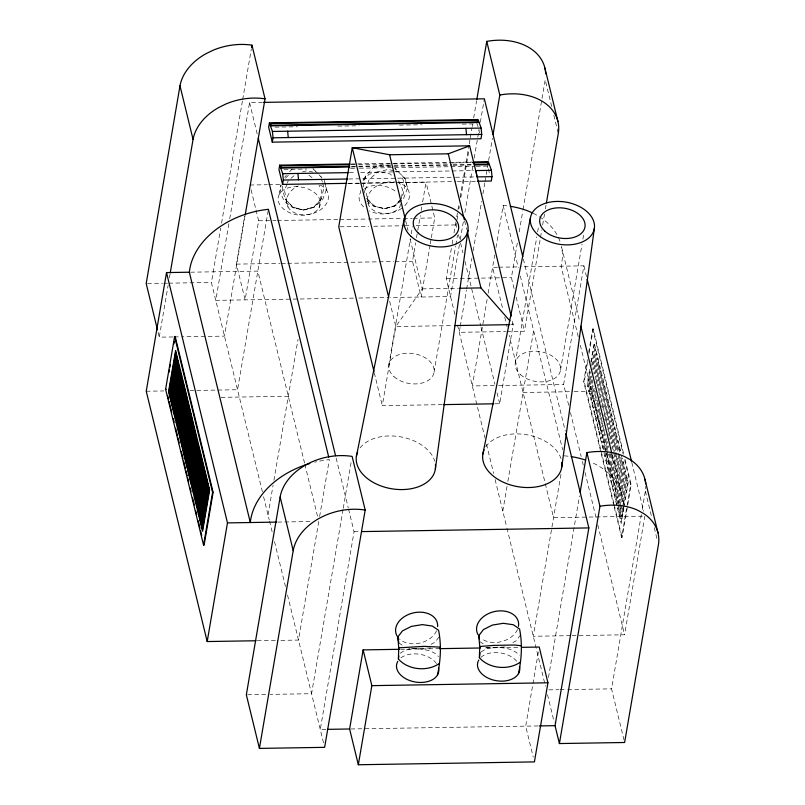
<?xml version="1.0" encoding="UTF-8"?>
<svg xmlns="http://www.w3.org/2000/svg" width="805" height="805" viewBox="0 0 805 805"><rect width="100%" height="100%" fill="white"/><g stroke="black" fill="none" stroke-linecap="round" stroke-linejoin="round"><path stroke-width="0.6" stroke-dasharray="4.03 3.02" d="M401.464 197.97L402.701 189.819L398.535 180.592M173.055 336.943L159.259 337.174L168.134 285.262M169.402 277.846L170.036 274.143M262.4 491.825L211.413 282.475L220.711 228.097M221.556 223.156L242.466 100.796M242.677 99.558L251.341 48.894M228.872 223.73L215.77 300.356L353.767 298.122M229.717 218.789L249.57 102.607L262.128 102.406M256.02 210.055L258.636 220.781L245.112 299.883L236.408 264.121L244.65 215.921M244.972 216.233L224.474 336.118L181.839 336.802M268.176 210.548L237.545 389.751L195.011 390.445M279.416 194.116L281.005 184.818L279.989 191.801L284.165 201.029L292.809 207.69L303.616 210.014L314.282 207.207L322.574 199.892L326.256 190.02L324.586 181.457M319.042 207.841A21.332 14.047 9.7 0 0 295.747 186.68A21.332 14.047 9.7 0 0 282.897 208.425A21.332 14.047 9.7 0 0 319.042 207.841L321.728 191.127L318.941 184.979M268.015 514.908L273.086 485.254M273.931 480.303L298.021 339.408M360.791 190.483L360.399 192.808A21.332 14.047 9.7 0 0 365.52 208.455M318.78 521.419L298.494 640.066L277.232 640.408M319.625 516.478L329.346 459.625A79.524 57.547 -13.7 0 0 314.634 462.201M343.041 509.555L311.565 693.709L270.178 694.373M343.252 508.317L351.282 461.356M400.447 204.068L400.025 206.533A21.332 14.047 9.7 0 1 369.495 210.86M348.555 509.072L354.069 531.723L320.269 729.461L326.387 729.37M388.845 364.947L410.389 238.884M411.234 233.943L412.502 226.527M442.227 404.643L382.284 405.619L395.808 326.518L389.288 299.762M430.071 245.123L421.196 297.035L412.492 261.273L415.662 242.738M416.507 237.787L417.564 231.609M417.775 230.371L420.311 215.549M421.156 210.598L421.79 206.895M422.635 201.944L426.016 182.172L396.04 182.665M430.283 243.885L431.128 238.944M431.339 237.706L434.72 217.934L426.016 182.172M454.906 314.433L446.191 278.681L451.897 245.304M452.108 244.076L452.953 239.125M454.01 232.947L455.912 221.828M456.757 216.887L457.814 210.699M458.025 209.471L458.87 204.52M460.138 197.104L469.013 145.202M469.224 143.964L470.07 139.024M470.281 137.786L471.972 127.894M472.183 126.657L472.595 124.191M473.652 118.013L476.61 100.706M456.727 227.352L456.133 224.917L456.767 221.214M456.978 219.976L458.035 213.798M458.88 208.857L459.303 206.382M460.782 197.728L468.812 150.766M434.076 372.192L455.63 246.129M455.841 244.901L457.532 235.01M459.424 244.65L450.548 296.552L389.982 297.538M460.269 239.709L463.65 219.926M464.918 212.52L472.938 165.548M474.205 158.132L479.066 129.706M480.333 122.3L484.348 98.814M460.098 327.373L459.252 332.314L505.661 331.569M460.309 326.136L466.437 290.293M466.648 289.055L471.931 258.163M473.199 250.747L481.652 201.31M482.92 193.894L484.821 182.775M485.033 181.538L487.78 165.468M488.625 160.527L492.419 138.279M487.106 299.44L472.314 385.957L497.329 385.555M488.162 293.262L494.713 254.954M495.981 247.538L503.165 205.517A79.524 57.547 -13.7 0 1 507.895 205.989M514.083 288.593L511.406 277.624L517.323 243.019M519.225 231.89L522.817 210.88M523.029 209.652L545.206 79.876L551.737 106.693M494.683 403.798L499.674 403.718L513.198 324.616L512.01 319.756M515.27 362.894L536.814 236.841M537.66 231.89L538.716 225.712M506.919 331.549L524.468 331.257L540.316 238.572M540.527 237.334L541.795 229.918M542.64 224.977L544.542 213.848M545.388 208.908L546.021 205.195M502.793 511.115L507.019 486.391M507.864 481.45L533.645 330.674M560.501 370.149L582.045 244.086M582.89 239.145L583.947 232.967M568.672 405.237L563.621 384.478L583.897 265.831L519.99 266.868M560.954 474.366L533.272 636.272L570.795 635.658M613.913 505.892L583.675 381.731L587.449 359.624M588.707 352.258L592.701 328.933L593.245 328.923L623.774 454.312M613.863 503.457L584.219 381.721L587.57 362.069M589.039 353.476L593.245 328.923M538.374 651.99L525.695 726.14L533.242 757.133M589.652 369.394L587.177 383.884L603.74 451.917M590.89 362.149L594.191 342.819L621.118 453.376M589.683 371.87L587.559 384.257L588.103 386.501L590.649 371.628M591.373 361.958L594.342 344.61L594.885 346.854L591.705 365.44M590.739 376.237L588.626 388.624L589.169 390.868L591.705 375.995M592.651 365.088L595.398 348.978L595.942 351.211L592.772 369.797M592.017 379.366L589.683 392.991L590.236 395.225L592.772 380.363M593.708 369.455L596.465 353.345L597.008 355.579L593.828 374.164M592.862 384.961L590.749 397.358L591.293 399.592L593.627 385.967M594.774 373.812L597.531 357.712L598.075 359.946L595.106 377.293M594.14 388.091L591.816 401.725L592.359 403.959L594.684 390.324M595.63 379.417L598.588 362.069L599.131 364.313L595.962 382.898M595.418 391.22L592.872 406.082L593.416 408.326L595.75 394.692M596.686 383.784L599.655 366.436L600.198 368.68L597.23 386.018M596.264 396.825L593.939 410.449L594.482 412.683L596.606 400.296M597.753 388.151L600.711 370.803L601.265 373.037L598.296 390.385M548.447 677.548L579.509 495.87M597.541 399.944L595.006 414.817L595.549 417.05L597.874 403.426M598.809 392.518L601.778 375.17L602.321 377.404L599.363 394.752M598.819 403.074L596.062 419.184L596.606 421.418L598.729 409.031M599.665 398.113L602.844 379.537L603.388 381.771L600.631 397.881M599.665 408.678L597.129 423.541L597.672 425.785L599.997 412.15M600.731 402.48L603.901 383.894L604.444 386.138L601.697 402.238M600.731 413.046L598.185 427.908L598.739 430.152L600.852 417.755M601.788 406.847L604.968 388.262L605.511 390.495L602.543 407.843M601.798 417.403L599.252 432.275L599.795 434.509L602.13 420.884M603.066 409.976L606.034 392.629L606.578 394.863L603.82 410.973M602.643 423.007L600.319 436.642L600.862 438.876L603.187 425.251M603.921 415.581L607.091 396.996L607.634 399.23L604.676 416.577M603.71 427.375L601.375 441.009L601.929 443.243L604.253 429.608M604.978 419.938L608.157 401.353L608.701 403.597L605.732 420.945M604.776 431.742L602.442 445.366L602.985 447.61L605.32 433.976M606.256 423.068L609.224 405.72L609.767 407.954L606.799 425.302M603.509 449.733L605.833 436.109M607.312 427.435L610.281 410.087L610.824 412.321L607.866 429.669M604.475 449.492L606.588 437.105M606.688 441.714L604.565 454.101L605.108 456.334L607.654 441.472M608.379 431.802L611.347 414.454L611.891 416.688L608.711 435.274M607.745 446.071L605.632 458.468L606.175 460.702L608.721 445.829M609.445 436.159L612.404 418.811L612.957 421.055L609.777 439.641M608.178 454.151L606.698 462.825L607.242 465.069L609.144 453.919M610.713 439.289L613.47 423.178L614.014 425.422L610.834 444.008M610.089 453.567L607.755 467.192L608.298 469.426L611.055 453.326M611.78 443.656L614.537 427.546L615.08 429.779L611.901 448.365M611.78 454.211L608.822 471.559L609.365 473.793L612.545 455.207M612.635 449.26L615.594 431.913L616.137 434.147L613.39 450.257M616.57 452.792L611.488 482.527L610.945 480.283L617.727 440.637L618.27 442.881L616.781 451.555M616.882 456.153L612.011 484.65L612.555 486.894L618.27 453.436M617.727 451.203L618.783 445.004L619.327 447.238L618.482 452.199M619.971 454.08L613.611 491.251L613.068 489.017L619.85 449.371L620.393 451.605M620.273 457.451L614.135 493.385L614.678 495.618L621.46 455.972M617.747 504L624.096 466.83L624.65 469.063L618.713 503.759M618.502 504.997L617.868 508.71L617.324 506.476M622.114 505.057L619.991 517.444L619.448 515.21L626.23 475.564L626.773 477.798L622.325 503.819M623.885 507.895L621.198 523.602L604.042 453.135M624.086 506.687L628.222 482.537L622.305 458.236M624.962 459.172L631.19 484.741L622.164 537.539L621.621 537.549L630.647 484.751L624.418 459.182M624.026 740.057L611.559 688.849L641.344 514.586M642.189 509.646L645.358 491.11A54.971 39.777 -13.7 0 0 645.761 486.29M572.053 635.638L624.579 634.793L644.855 516.146M282.676 186.086L282.173 188.3L285.252 199.278L293.412 207.549L303.616 210.014L313.678 207.358L320.31 200.445L321.406 198.694L323.912 187.625L322.684 183.228M363.156 186.981L365.671 175.913L373.097 167.722L383.452 164.592L392.8 167.068M286.972 184.114L284.517 190.694L288.049 207.157M287.375 183.017L288.2 180.823M403.557 198.583L407.239 188.712L405.328 178.931L401.816 175.329L404.895 186.307L402.379 197.386L401.293 199.137M365.671 175.913L362.381 181.175L369.012 174.272L379.075 171.616L389.882 173.93L393.726 176.889M410.077 238.884L422.243 288.864L395.808 326.518L453.255 325.592M438.916 637.117L434.952 642.299L429.347 645.117M520.553 634.944L515.935 640.981L510.33 643.809M284.688 177.221L286.339 175.399M289.639 171.757L292.114 169.03M321.406 198.694L313.97 206.885L303.616 210.014L293.101 207.227L285.252 199.278M400.729 199.207L394.953 205.577L384.599 208.696L373.792 206.382L365.148 199.721M285.544 178.167L288.029 175.581L290.263 174.987M399.632 200.868L394.661 206.05L384.599 208.696L374.395 206.231L366.235 197.97L374.395 206.231M290.957 178.388L296.482 173.508M401.715 200.204L395.265 205.899L384.599 208.696L374.084 205.919M400.115 653.268L405.197 650.098L418.701 647.985M481.098 651.959L486.18 648.79L496.051 647.27L507.09 646.948M302.408 171.948L307.158 170.71L312.823 172.079M430.756 647.995L408.92 648.599M274.948 127.15L297.578 126.788M337.808 126.133L359.181 125.791M399.411 125.137L422.041 124.775M462.271 124.121L477.355 123.879L479.589 133.046M351.352 163.979L356.384 163.898M357.641 163.878L472.042 162.026M351.111 164.602L357.37 164.502M358.617 164.482L392.387 163.928M393.645 163.908L451.182 162.982M452.43 162.962L472.444 162.64M351.715 166.323L451.786 164.703M453.034 164.683L473.048 164.361M351.141 166.957L357.42 166.846M358.678 166.826L392.629 166.283M393.887 166.263L451.716 165.327M452.974 165.307L473.088 164.975M283.984 169.412L306.614 169.04M350.608 168.336L358.155 168.215M359.412 168.195L393.353 167.641M394.611 167.621L475.071 166.323M476.329 166.303L487.639 166.112L489.873 175.289M349.39 172.612L355.669 172.512M360.69 172.431L394.581 171.888M395.839 171.868L473.672 170.61M348.756 178.982L396.463 178.207M397.71 178.187L454.201 177.271M455.459 177.251L475.544 176.929M347.951 183.339L396.986 182.544M398.244 182.524L456.073 181.588M457.331 181.568L477.446 181.236M249.932 185.019L267.411 184.737M268.659 184.717L281.146 184.516M348.585 183.429L359.825 183.248M361.073 183.228L394.792 182.685M258.636 220.781L276.125 220.5M277.373 220.479L338.563 219.493M339.811 219.473L402.248 218.457M403.496 218.437L412.241 218.296M413.488 218.276L434.72 217.934M339.992 226.799L368.72 226.336M373.711 226.255L403.687 225.772M404.935 225.752L411.174 225.652M416.175 225.571L456.133 224.917M236.408 264.121L280.12 263.416M281.368 263.396L286.359 263.316M287.606 263.295L393.756 261.575M395.014 261.555L412.492 261.273M190.594 272.191L257.821 271.104L304.572 463.096M497.581 267.23L492.6 267.31L502.954 309.834M498.828 267.21L518.742 266.888M147.456 283.511L162.499 283.269M163.757 283.249L167.52 283.189M168.778 283.169L211.413 282.475M446.191 278.681L511.406 277.624M422.243 288.864L458.458 288.281M358.758 298.041L388.735 297.558M510.702 324.656L513.198 324.616L511.537 322.735M174.313 336.923L180.582 336.822M583.675 381.731L584.219 381.721M146.238 391.23L163.747 390.948M190.01 390.526L193.764 390.465M498.587 385.535L563.621 384.478M221.073 397.348L288.301 396.261M523.079 392.468L572.878 391.663M574.126 391.643L591.554 391.361M630.647 484.751L631.19 484.741M277.695 522.083L311.314 521.539M642.46 516.186L553.558 517.625L509.173 335.353M354.069 531.723L360.348 531.622M257.228 640.74L275.984 640.428M400.598 649.283L439.319 648.659M485.526 647.914L520.483 647.351M247.598 694.745L268.92 694.393M548.849 689.865L558.881 689.704M560.139 689.684L566.408 689.583M567.656 689.563L611.559 688.849M350.869 728.968L537.931 725.939M486.22 647.29C497.44 647.462 511.266 646.294 519.487 655.34M411.335 648.045C420.613 649.565 431.943 648.709 438.504 656.649M393.806 170.761L388.141 169.392L377.465 172.2L369.183 179.515L365.5 189.386L369.032 205.849M394.933 171.042L398.334 171.857L394.842 168.275L405.328 178.931L407.883 189.447M479.79 641.565L483.392 644.01M398.807 642.883L403.315 645.922M308.899 175.238L312.743 178.207M318.217 173.991L312.984 168.688L317.351 173.166M319.092 174.876L322.594 178.469L320.833 176.637M363.769 189.185L365.621 195.766M321.447 178.841L322.372 182.131M553.82 115.236L557.976 132.302M645.358 491.11L651.587 516.709M654.264 527.678L656.93 538.656M583.897 265.831L586.573 276.819M631.774 462.422L643.668 511.266M592.701 328.933L623.231 454.312M561.528 246.813L579.67 321.296M612.082 454.392L621.893 494.683M578.242 336.681L561.075 266.203A79.524 57.547 -13.7 0 0 561.498 246.712M580.314 345.184L606.346 452.118M606.648 453.326L622.034 516.518A79.524 57.547 -13.7 0 0 590.759 462.05M614.155 504.675L622.164 537.539M614.205 507.11L621.621 537.549M570.463 412.563L581.16 456.516M582.357 461.406L583.243 465.069M585.034 472.394L596.334 518.792M597.813 524.9L624.579 634.793M523.371 259.059L565.281 431.138M503.165 205.517L518.249 267.481M520.322 275.994L562.645 449.754M516.156 297.125L524.468 331.257M504.735 317.13L507.1 326.85M464.616 220.862L466.689 229.395M458.498 234.647L460.279 241.943M460.581 243.16L462.945 252.891M465.018 261.404L480.716 325.874M481.018 327.092L494.934 384.257M497.007 392.77L499.674 403.718M457.512 325.16L485.043 438.202M486.522 444.28L493.626 473.441M495.105 479.518L506.647 526.913M506.939 528.12L545.448 686.252M547.501 694.675L554.172 722.095M405.619 220.59L407.994 230.351M374.285 372.775L382.284 405.619M324.345 180.24L326.9 190.755M249.57 102.607L257.409 134.797M336.148 458.125L348.263 507.885M251.09 189.789L255.738 208.867M304.874 464.314L317.895 517.776M263.577 496.685L269.202 519.768M269.504 520.986L272.754 534.349M274.525 541.644L285.483 586.604M287.546 595.106L323.751 743.77M158.072 332.294L159.259 337.174M564.124 455.831A79.524 57.547 -13.7 0 1 570.031 456.455M533.152 213.265A79.524 57.547 -13.7 0 1 537.408 215.529M539.431 216.746A79.524 57.547 -13.7 0 1 557.915 236.479M558.449 237.566A79.524 57.547 -13.7 0 1 560.24 242.064M485.767 446.845A39.998 26.344 9.7 0 1 526.963 434.791A39.998 26.344 9.7 0 1 561.417 460.078M360.056 447.902A39.998 26.344 9.7 0 1 400.669 436.853A39.998 26.344 9.7 0 1 434.72 461.134M364.504 188.682A21.332 14.047 9.7 0 1 396.543 192.224M395.889 182.172A21.332 15.436 -13.7 0 1 402.742 207.539M401.796 208.254A21.332 15.436 -13.7 0 1 367.805 202.961A21.332 15.436 -13.7 0 1 394.712 182.011M320.259 185.09A21.332 15.436 -13.7 0 1 322.02 208.636A21.332 15.436 -13.7 0 1 290.192 209.823A21.332 15.436 -13.7 0 1 298.303 185.915M400.91 657.896A21.332 14.047 9.7 0 1 436.552 663.612M436.562 630.728A21.332 15.436 -13.7 0 1 419.697 643.125A21.332 15.436 -13.7 0 1 399.461 638.989M480.947 657.373A21.332 14.047 9.7 0 1 517.535 662.294M517.545 629.419A21.332 15.436 -13.7 0 1 501.475 641.625A21.332 15.436 -13.7 0 1 481.42 638.516M616.66 436.28L609.878 475.926L610.432 478.16L617.204 438.514L616.66 436.28M621.973 458.095L615.201 497.752L615.745 499.986L622.517 460.339L621.973 458.095M623.04 462.462L616.258 502.109L616.801 504.353L623.583 464.706L623.04 462.462M625.163 471.197L618.391 510.843L618.934 513.077L625.706 473.431L625.163 471.197M627.286 479.921L620.514 519.567L621.058 521.811L627.83 482.165L627.286 479.921M520.342 374.516A22.902 15.084 9.7 0 0 559.163 373.892A22.902 15.084 9.7 0 0 534.148 351.161A22.902 15.084 9.7 0 0 520.342 374.516M393.927 376.569A22.902 15.084 9.7 0 0 432.738 375.935A22.902 15.084 9.7 0 0 407.722 353.204A22.902 15.084 9.7 0 0 393.927 376.569"/><path stroke-width="1.21" d="M439.45 663.39C427.606 671.934 408.024 670.122 398.405 658.983L398.727 647.814L397.831 636.936L402.45 630.889L411.415 626.381L422.343 624.61L432.285 626.048L438.594 630.305C441.512 645.097 440.697 660.352 437.457 675.013M520.433 662.072C508.589 670.615 489.007 668.814 479.388 657.675L479.71 646.496L478.814 635.618L483.433 629.58L492.398 625.072L503.326 623.301L513.268 624.73L519.577 628.997C522.495 643.789 521.68 659.043 518.44 673.705M398.405 658.983L398.817 655.934M435.354 469.094L467.957 230.331M479.388 657.675L480.082 652.593M561.769 467.041L594.372 228.288M245.183 214.995L265.036 98.824L251.975 45.181A54.971 39.777 -13.7 0 0 212.731 50.393L205.577 53.915A54.971 39.777 -13.7 0 0 179.998 85.783L146.198 283.531L157.478 329.859M328.752 457.2L268.387 209.31A79.524 57.547 -13.7 0 0 189.346 272.211L166.514 272.583L146.238 391.23L207.197 641.545L255.97 640.76M170.247 272.905L193.059 139.426L179.998 85.783M165.609 389.318L174.625 336.52L175.168 336.51L213.124 492.338L204.098 545.136L203.554 545.136L165.609 389.318L166.152 389.308M169.09 372.121L169.503 369.666M169.925 367.211L170.348 364.756M173.91 343.886L174.333 341.421M174.755 338.965L175.168 336.51M251.552 47.656L251.975 45.181M269.413 122.893L268.669 127.25L272.291 142.153L480.988 138.772L481.732 134.425L481.108 128.076L478.1 119.522L269.413 122.893L272.422 131.457L273.036 137.796L272.291 142.153M203.554 545.136L212.58 492.348L174.625 336.52M350.095 163.999L279.697 165.136L278.953 169.493L282.585 184.395L346.693 183.359M282.585 184.395L283.33 180.038L282.706 173.699L279.697 165.136M207.197 641.545L227.473 522.898L166.514 272.583M280.15 497.017L246.34 694.765L259.411 748.398L324.626 747.342L365.188 510.048L352.127 456.415A54.619 39.526 -13.7 0 0 280.15 497.017L293.211 550.66L259.411 748.398M521.741 647.331L539.219 647.049L547.933 682.801L534.409 761.902L358.326 764.75L349.612 728.988L363.136 649.897L399.35 649.303M358.326 764.75L371.85 685.649L363.136 649.897M476.822 99.468L486.753 41.387A54.619 39.526 -13.7 0 1 545.649 73.849M493.052 134.576L499.814 95.02L486.753 41.387M473.3 162.006L488.383 161.765L491.402 170.318L492.016 176.657L491.271 181.014L477.446 181.236M546.444 202.729L558.278 133.519A54.619 39.526 -13.7 0 0 499.814 95.02M580.143 492.167L586.895 452.611A54.971 39.777 -13.7 0 1 624.579 456.586L630.567 459.886A54.971 39.777 -13.7 0 1 645.67 483.916M586.895 452.611L599.967 506.254A54.971 39.777 -13.7 0 1 637.64 510.219L643.628 513.53A54.971 39.777 -13.7 0 1 658.42 544.744L624.62 742.492L559.405 743.548L555.048 725.667L588.847 527.919L565.875 433.583M559.405 743.548L599.967 506.254M356.374 456.435L403.979 220.077M482.799 454.382L530.404 218.034M373.993 371.558L338.744 226.819L352.268 147.718L389.59 154.761L448.284 153.815L469.657 145.826L511.125 316.103M398.727 647.814L424.124 646.365L440.466 647.129M263.386 102.386L484.348 98.814L522.777 256.614M270.45 125.852L479.146 122.471M272.422 131.457L481.108 128.076M273.036 137.796L481.732 134.425M469.657 145.826L352.268 147.718L388.694 297.327M349.863 164.623L281.066 165.729L281.67 167.46L349.219 166.363M472.444 162.64L487.448 162.399L488.061 164.119L474.296 164.341M280.734 168.094L349.883 166.977M474.346 164.955L489.43 164.713M282.706 173.699L348.142 172.632M491.402 170.318L476.178 170.569L476.701 175.852M283.33 180.038L347.498 179.002M476.802 176.909L492.016 176.657M459.705 288.26L480.937 287.908L509.887 320.853M454.503 325.572L509.444 324.677M443.475 404.623L493.435 403.818M212.58 492.348L213.124 492.338M227.473 522.898L276.447 522.103M361.606 531.602L588.847 527.919M439.319 648.659L480.525 647.995M371.85 685.649L547.933 682.801M327.605 729.35L349.612 728.988M539.149 725.929L555.048 725.667M521.449 645.821L514.928 645.026L494.069 645.369L479.71 646.496L480.243 647.009M544.894 67.982L557.956 121.625M644.936 479.257L657.997 532.9M587.177 279.265L631.482 461.195M580.858 326.186L611.79 453.175M448.284 153.815L464.314 219.644M467.282 231.84L480.937 287.908M389.59 154.761L405.328 219.373M258.274 138.369L335.554 455.69M189.346 272.211L250.305 522.525A79.524 57.547 -13.7 0 1 309.824 463.509M167.631 395.396L168.517 399.049M169.11 401.484L171.777 412.442M173.266 418.53L174.152 422.182M175.631 428.27L177.412 435.575M178.006 438L179.193 442.871M181.266 451.394L183.047 458.699M183.641 461.134L185.422 468.44M186.015 470.875L187.193 475.745M187.786 478.18L188.682 481.833M190.161 487.921L191.047 491.573M192.536 497.651L194.307 504.956M195.796 511.044L196.682 514.697M198.161 520.785L199.942 528.09M200.536 530.525L201.723 535.395M478.814 635.618L479.398 639.19M397.831 636.936L398.807 642.883M465.894 128.327L466.518 134.666M297.92 173.447L298.544 179.787M287.637 131.215L288.26 137.554M293.211 550.66A54.619 39.526 -13.7 0 1 365.188 510.048M571.188 456.626A79.524 57.547 -13.7 0 1 585.617 460.108M510.229 206.311A79.524 57.547 -13.7 0 1 532.045 212.741M193.059 139.426A54.971 39.777 -13.7 0 1 218.638 107.558L225.792 104.036A54.971 39.777 -13.7 0 1 265.036 98.824M561.83 462.412A39.998 26.344 9.7 0 1 518.47 486.784A39.998 26.344 9.7 0 1 484.067 449.945M435.414 464.465A39.998 26.344 9.7 0 1 392.045 488.826A39.998 26.344 9.7 0 1 357.641 451.997M438.514 667.818A21.332 14.047 9.7 0 1 415.611 682.066A21.332 14.047 9.7 0 1 397.831 661.297M397.187 636.192A21.332 15.436 -13.7 0 1 413.066 612.967A21.332 15.436 -13.7 0 1 437.618 626.511M519.497 666.51A21.332 14.047 9.7 0 1 496.594 680.748A21.332 14.047 9.7 0 1 478.814 659.989M478.16 634.883A21.332 15.436 -13.7 0 1 494.803 611.488A21.332 15.436 -13.7 0 1 518.46 626.35M175.591 350.467L168.577 391.522L202.598 531.24L209.612 490.175L175.591 350.467M175.732 352.248L168.959 391.904L169.503 394.138L176.275 354.492L175.732 352.248M176.798 356.615L170.016 396.261L170.569 398.505L177.342 358.859L176.798 356.615M177.865 360.982L171.083 400.628L171.626 402.862L178.408 363.216L177.865 360.982M178.921 365.349L172.149 404.996L172.693 407.229L179.465 367.583L178.921 365.349M179.988 369.716L173.206 409.363L173.759 411.597L180.531 371.95L179.988 369.716M181.055 374.073L174.272 413.72L174.816 415.964L181.598 376.317L181.055 374.073M182.111 378.441L175.339 418.087L175.882 420.331L182.655 380.674L182.111 378.441M183.178 382.808L176.396 422.454L176.939 424.688L183.721 385.042L183.178 382.808M184.234 387.175L177.462 426.821L178.006 429.055L184.788 389.409L184.234 387.175M185.301 391.532L178.529 431.188L179.072 433.422L185.844 393.776L185.301 391.532M186.368 395.899L179.585 435.545L180.129 437.789L186.911 398.143L186.368 395.899M187.424 400.266L180.652 439.912L181.195 442.146L187.968 402.5L187.424 400.266M188.491 404.633L181.709 444.28L182.262 446.513L189.034 406.867L188.491 404.633M189.557 409L182.775 448.647L183.319 450.881L190.101 411.234L189.557 409M190.614 413.357L183.842 453.004L184.385 455.248L191.157 415.601L190.614 413.357M191.681 417.725L184.898 457.371L185.452 459.615L192.224 419.958L191.681 417.725M192.747 422.092L185.965 461.738L186.508 463.972L193.291 424.326L192.747 422.092M193.804 426.459L187.032 466.105L187.575 468.339L194.347 428.693L193.804 426.459M194.87 430.816L188.088 470.472L188.632 472.706L195.414 433.06L194.87 430.816M195.927 435.183L189.155 474.829L189.698 477.073L196.48 437.417L195.927 435.183M196.994 439.55L190.222 479.196L190.765 481.43L197.537 441.784L196.994 439.55M198.06 443.917L191.278 483.564L191.821 485.797L198.604 446.151L198.06 443.917M199.117 448.274L192.345 487.931L192.888 490.165L199.66 450.518L199.117 448.274M200.183 452.641L193.401 492.288L193.955 494.532L200.727 454.885L200.183 452.641M201.25 457.009L194.468 496.655L195.011 498.889L201.793 459.242L201.25 457.009M202.307 461.376L195.535 501.022L196.078 503.256L202.85 463.61L202.307 461.376M203.373 465.743L196.591 505.389L197.134 507.623L203.917 467.977L203.373 465.743M204.43 470.1L197.658 509.746L198.201 511.99L204.983 472.344L204.43 470.1M205.496 474.467L198.724 514.113L199.268 516.357L206.04 476.701L205.496 474.467M206.563 478.834L199.781 518.48L200.324 520.714L207.106 481.068L206.563 478.834M207.62 483.201L200.848 522.848L201.391 525.081L208.173 485.435L207.62 483.201M208.686 487.558L201.914 527.215L202.458 529.448L209.23 489.802L208.686 487.558M477.164 120.156L270.782 123.497L271.386 125.218L477.768 121.877L477.164 120.156M537.589 234.466A32.391 21.343 9.7 0 0 592.48 233.581A32.391 21.343 9.7 0 0 557.1 201.431A32.391 21.343 9.7 0 0 537.589 234.466M544.854 231.156A22.902 15.084 9.7 0 0 583.665 230.522A22.902 15.084 9.7 0 0 558.65 207.801A22.902 15.084 9.7 0 0 544.854 231.156M411.164 236.509A32.391 21.343 9.7 0 0 466.065 235.624A32.391 21.343 9.7 0 0 430.675 203.484A32.391 21.343 9.7 0 0 411.164 236.509M418.429 233.198A22.902 15.084 9.7 0 0 457.25 232.575A22.902 15.084 9.7 0 0 432.225 209.843A22.902 15.084 9.7 0 0 418.429 233.198"/></g></svg>
